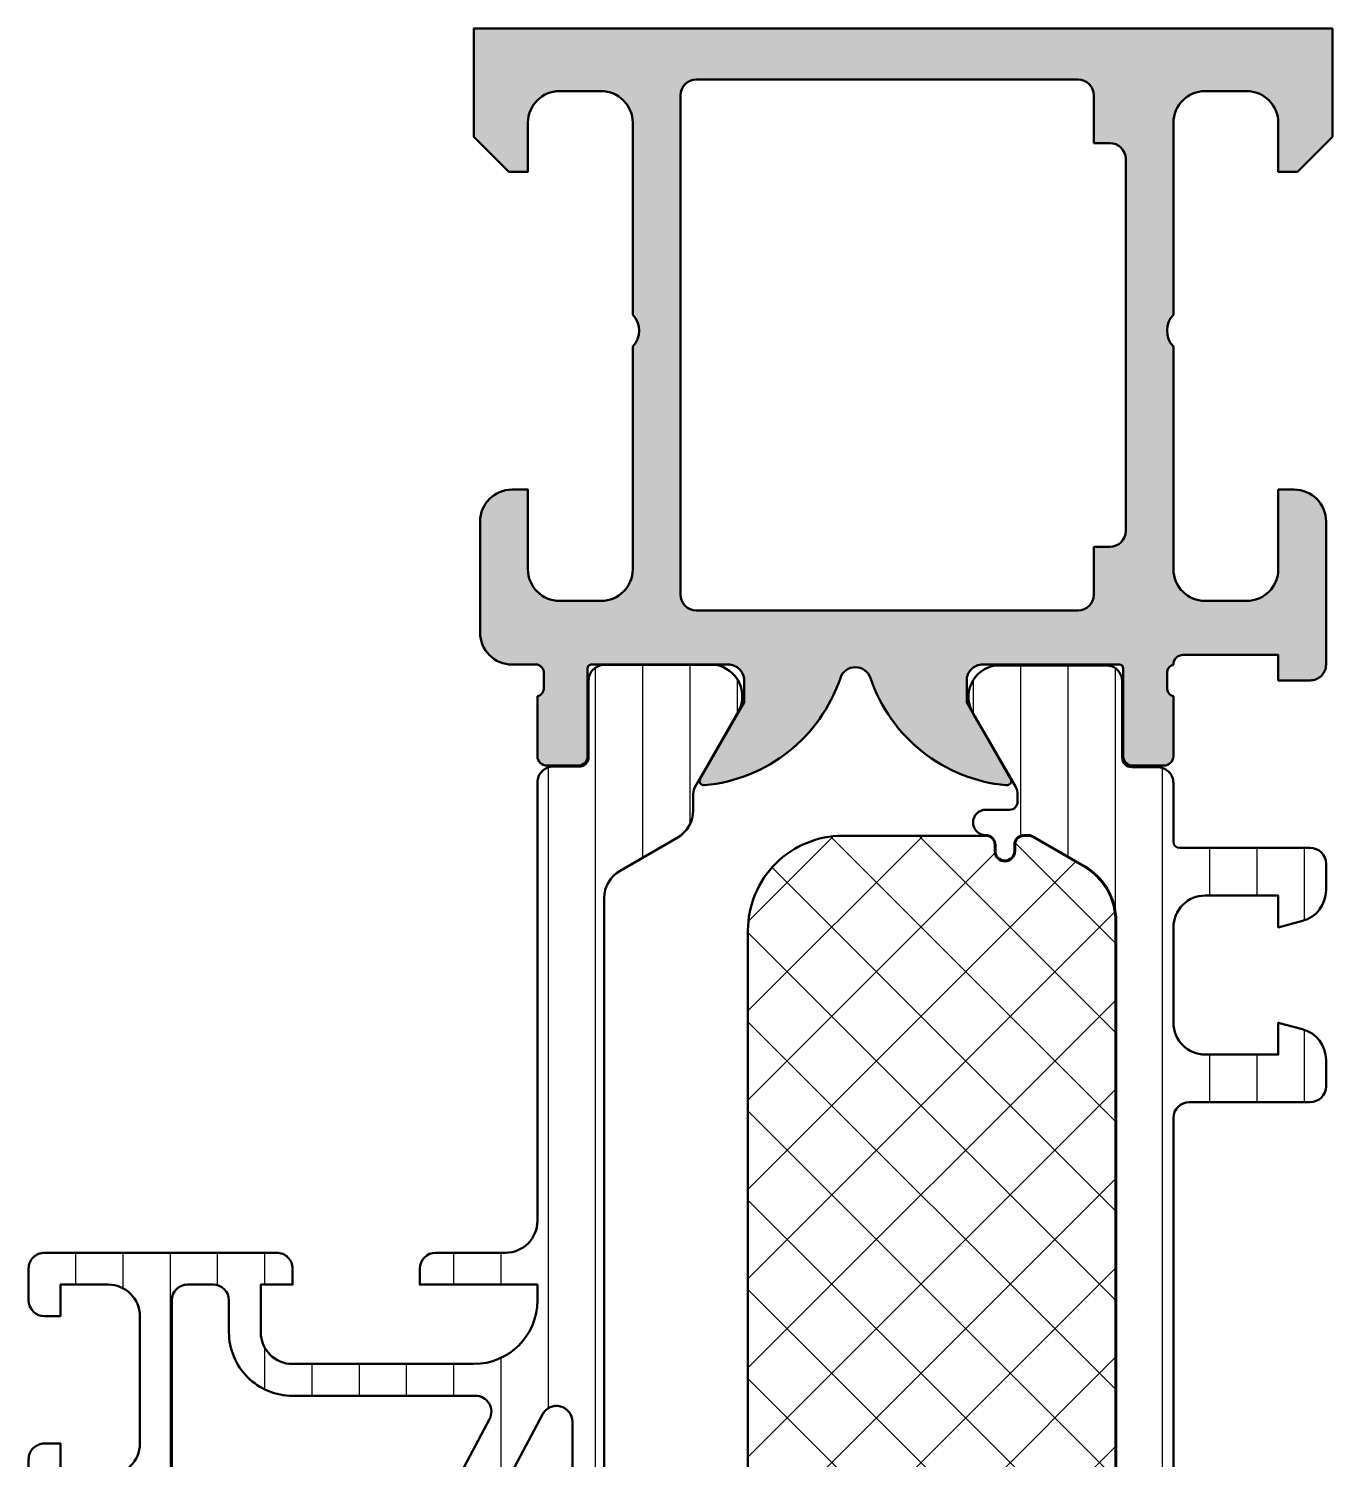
# Model space of a CAD drawing. Extents: x 0 to 92, y 0 to 90.
# Drawn here: x 0 to 41, y 45 to 90 of the extents above; entities that cross this region are included whole.
import ezdxf

# ---------------------------------------------------------------- set-up
doc = ezdxf.new("R2010")
doc.units = 0
for name, color, linetype, lineweight in [('0S-Alu contour', 7, 'Continuous', 50), ('0S-Alu hatch', 252, 'Continuous', 25), ('0S-Plastic contour', 254, 'Continuous', 50), ('0S-Plastic hatch', 253, 'Continuous', 25), ('0S-PT contour', 91, 'Continuous', 50), ('0S-PT hatch', 103, 'Continuous', 25)]:
    doc.layers.add(name, color=color, linetype=linetype, lineweight=lineweight)
pattern_1 = [(90, (0, 0), (-1.4859, 0), [])]

# ---------------------------------------------------------------- blocks, each defined once
blk = doc.blocks.new('284597__B1C95A97_2346_4530_B05E_EF53B8FC2D93___191B20F0_57B5_4BC5_92B6_915440C008AD_')
at = {"layer": '0S-Plastic hatch'}
h = blk.add_hatch(dxfattribs=at)
h.set_pattern_fill('ANSI31', color=256, scale=0.4680000000000001, angle=45, style=0)
h.set_pattern_definition(pattern_1)
edge = h.paths.add_edge_path()
edge.add_ellipse((19.90026786498642, 65.41863692893897), major_axis=(-0.999999999999943, 0), ratio=1, start_angle=119.99999999999471, end_angle=180, ccw=False)
edge.add_line((20.40026786498632, 64.55261152515453), (18.60026786498641, 63.51338104061334))
edge.add_arc((19.1002678649864, 62.64735563682892), 0.9999999999999825, 119.9999999999996, 180)
edge.add_line((18.10026786498642, 62.64735563682892), (18.10022587465564, 23.40013238656167))
edge.add_ellipse((17.60022587465565, 23.40013238656167), major_axis=(-0.4999999999999894, 0), ratio=1, start_angle=89.9999999999983, end_angle=180, ccw=False)
edge.add_line((17.60022587465564, 22.90013238656168), (4.964540308075241, 22.90013238656185))
edge.add_arc((5.026574067065684, 22.28067261955473), 0.6225581018627846, 95.71863189564236, 191.3874442904283)
edge.add_line((4.416271354250292, 22.15775317876051), (6.286124931856534, 19.00285074817087))
edge.add_ellipse((5.449351362749242, 18.49098623543691), major_axis=(-0.9809155342601801, 0), ratio=1, start_angle=89.3574377017448, end_angle=211.4546298287243, ccw=False)
edge.add_line((5.438350794589506, 17.5101323865618), (2.110181884324997, 17.5101323865618))
edge.add_ellipse((2.110179244699917, 18.01012836400041), major_axis=(-0.4999959774455691, 0), ratio=1, start_angle=-0.0003024817733034979, end_angle=90.00030248118668, ccw=False)
edge.add_line((1.610183267261316, 18.01013100363061), (1.610515217658331, 20.41012938656181))
edge.add_arc((1.310515217658332, 20.41012938656181), 0.2999999999999989, 0, 90.00000000000033)
edge.add_line((1.310515217658331, 20.7101293865618), (0.500183884324997, 20.7101293865618))
edge.add_ellipse((0.5001812054157977, 21.21012670764544), major_axis=(-0.4999973210908168, 0), ratio=1, start_angle=0, end_angle=90.00030698202642, ccw=False)
edge.add_line((0.000183884324981, 21.21012670764544), (0.0001838843249971, 45.00018659120457))
edge.add_ellipse((0.5001838843249935, 45.00018659120456), major_axis=(-0.4999999999999965, 0), ratio=1, start_angle=269.9999999999996, end_angle=360, ccw=False)
edge.add_line((0.500183884324997, 45.50018659120456), (1.000225874655825, 45.50018659120456))
edge.add_line((1.000225874655825, 45.50018659120456), (1.000225874655825, 44.50018659120456))
edge.add_line((1.000225874655825, 44.50018659120456), (2.500225874655827, 44.50018659120456))
edge.add_arc((2.500225874655821, 45.50018659120456), 1, 270.0000000000003, 360)
edge.add_line((3.500225874655821, 45.50018659120456), (3.500225874655825, 49.50018659120456))
edge.add_arc((2.500225874655825, 49.50018659120456), 1, 0, 90)
edge.add_line((2.500225874655825, 50.50018659120457), (1.000225874655825, 50.50018659120457))
edge.add_line((1.000225874655825, 50.50018659120457), (1.000225874655825, 49.50018659120456))
edge.add_line((1.000225874655825, 49.50018659120456), (0.5002258746558255, 49.50018659120456))
edge.add_ellipse((0.5002258746558255, 50.00018659120456), major_axis=(-0.5, 0), ratio=1, start_angle=0, end_angle=90, ccw=False)
edge.add_line((0.0002258746558255, 50.00018659120456), (0.0002258746558255, 51.00013238656181))
edge.add_ellipse((0.5002258746558255, 51.00013238656181), major_axis=(-0.5, 0), ratio=1, start_angle=269.9999999999996, end_angle=360, ccw=False)
edge.add_line((0.5002258746558291, 51.50013238656181), (7.800225874656, 51.50018659120456))
edge.add_ellipse((7.800225874656005, 51.00018659120456), major_axis=(-0.5, 0), ratio=1, start_angle=180, end_angle=270.0000000000006, ccw=False)
edge.add_line((8.300225874656006, 51.00018659120456), (8.300225874656007, 50.50018659120457))
edge.add_line((8.300225874656007, 50.50018659120457), (7.300225874656, 50.50018659120456))
edge.add_line((7.300225874656, 50.50018659120456), (7.30022587465601, 49.00018659120457))
edge.add_arc((8.300225874656004, 49.00018659120455), 0.9999999999999937, 180, 269.9999999999992)
edge.add_line((8.30022587465599, 48.00018659120456), (14.00022587465581, 48.00018659120457))
edge.add_arc((14.0002258746558, 50.00018659120456), 2, 270.0000000000001, 360)
edge.add_line((16.0002258746558, 50.00018659120456), (16.0002258746558, 50.50018659120457))
edge.add_line((16.0002258746558, 50.50018659120457), (12.30022587465601, 50.50018659120457))
edge.add_line((12.30022587465601, 50.50018659120457), (12.300225874656, 51.00018659120455))
edge.add_ellipse((12.80022587465601, 51.00018659120455), major_axis=(-0.5000000000000018, 0), ratio=1, start_angle=270.00000000000165, end_angle=360, ccw=False)
edge.add_line((12.80022587465599, 51.50018659120455), (15.0002258746558, 51.50018659120457))
edge.add_arc((15.0002258746558, 52.50018659120457), 1.000000000000007, 269.9999999999999, 360)
edge.add_line((16.00022587465581, 52.50018659120457), (16.00026786498659, 66.2901380654782))
edge.add_ellipse((16.50026518607736, 66.2901380654782), major_axis=(-0.4999973210907598, 0), ratio=1, start_angle=269.9996930179726, end_angle=360, ccw=False)
edge.add_line((16.50026786498656, 66.79013538656179), (17.31059919831991, 66.79013538656181))
edge.add_arc((17.31059919831993, 67.09013538656178), 0.2999999999999829, 269.9999999999973, 360)
edge.add_line((17.61059919831991, 67.09013538656178), (17.61026724792289, 69.49013376949813))
edge.add_ellipse((18.11026322536153, 69.4901364091232), major_axis=(-0.4999959774456046, 0), ratio=1, start_angle=-90.00030248118708, end_angle=0.0003024817733034979, ccw=False)
edge.add_line((18.11026586498661, 69.99013238656183), (21.58680736308604, 69.99013238656183))
edge.add_ellipse((21.4444967140947, 69.00031431183896), major_axis=(-0.9999960709244732, 0), ratio=1, start_angle=147.2729839001598, end_angle=261.81839194810055, ccw=False)
edge.add_line((22.28574936308604, 68.45967938656183), (20.96725514825602, 66.17598010396614))
edge.add_arc((21.40026786498637, 65.92598012966661), 0.4999999999999682, 150.000003400657, 180)
edge.add_line((20.90026786498641, 65.92598012966661), (20.90026786498637, 65.41863692893895))
edge = h.paths.add_edge_path()
edge.add_line((8.697722145714362, 35.91493450879106), (3.919659281231269, 43.27250610871208))
edge.add_arc((3.500323997258567, 43.00018659120458), 0.499999999999988, 32.99999999999975, 90.00000000000018)
edge.add_line((3.500323997258565, 43.50018659120457), (1.500225874655825, 43.50018659120457))
edge.add_arc((1.50022587465583, 43.00018659120456), 0.5000000000000071, 90.00000000000063, 180)
edge.add_line((1.000225874655823, 43.00018659120456), (1.000225874655825, 24.90013238656185))
edge.add_arc((2.000225874655825, 24.90013238656185), 1, 180, 331.8604636096521)
edge.add_line((2.882027513558444, 24.42851191454155), (8.71986065817111, 35.4078792098906))
edge.add_arc((8.278386861741646, 35.64261499128355), 0.5000000000000014, 331.9999999999996, 392.9999999999996)
edge = h.paths.add_edge_path()
edge.add_line((16.15875207822619, 46.41632292096064), (10.40497412233324, 35.59504044358643))
edge.add_arc((10.84644791876271, 35.3603046621935), 0.5000000000000028, 152.0000000000006, 213.0000000000005)
edge.add_line((10.42711263479, 35.08798514468598), (16.18089059068292, 26.22794406083782))
edge.add_arc((16.60022587465563, 26.50026357834533), 0.5000000000000047, 213.0000000000004, 360)
edge.add_line((17.10022587465563, 26.50026357834533), (17.10022587465565, 46.18158713956769))
edge.add_arc((16.60022587465565, 46.18158713956769), 0.5, 0, 152.0000000000003)
edge = h.paths.add_edge_path()
edge.add_line((4.580890590683114, 44.0903776410866), (8.932596019893113, 37.38933891780444))
edge.add_arc((9.351931303865827, 37.66165843531195), 0.4999999999999993, 212.9999999999998, 332.0000000000004)
edge.add_line((9.79340510029529, 37.42692265391901), (14.49293388278892, 46.26545080981161))
edge.add_arc((14.05146008635946, 46.50018659120455), 0.4999999999999997, 332.0000000000004, 449.9999999999998)
edge.add_line((14.05146008635946, 47.00018659120455), (8.300225874656025, 47.00018659120456))
edge.add_ellipse((8.30022587465602, 49.00018659120458), major_axis=(-2.000000000000014, 0), ratio=1, start_angle=0, end_angle=90.00000000000023, ccw=False)
edge.add_line((6.300225874656005, 49.00018659120458), (6.30022587465601, 50.00018659120455))
edge.add_arc((5.800225874655989, 50.00018659120455), 0.5000000000000214, 0, 89.99999999999876)
edge.add_line((5.800225874656, 50.50018659120457), (5.000225874655814, 50.50018659120456))
edge.add_arc((5.000225874655825, 50.00018659120456), 0.5, 90.00000000000122, 180)
edge.add_line((4.500225874655825, 50.00018659120458), (4.500225874655827, 44.36269715859411))
edge.add_arc((5.000225874655821, 44.36269715859411), 0.4999999999999947, 180, 213.0000000000002)
edge = h.paths.add_edge_path()
edge.add_arc((9.772903476638524, 33.34126121816508), 0.4999999999999979, 32.99999999999994, 152.0000000000002)
edge.add_line((9.331429680209062, 33.57599699955802), (4.57734715074525, 24.63486816795479))
edge.add_arc((5.018820947174711, 24.40013238656185), 0.4999999999999965, 152.0000000000002, 269.9999999999994)
edge.add_line((5.018820947174706, 23.90013238656186), (15.57934043163895, 23.90013238656171))
edge.add_arc((15.57934043163896, 24.40013238656169), 0.4999999999999858, 269.9999999999992, 393.0000000000023)
edge.add_line((15.99867571561165, 24.67245190406922), (10.19223876061123, 33.61358073567259))
at = {"layer": '0S-Alu contour', "color": 7}
for points in [[(5.800225874656, 50.50018659120457), (5.000225874655814, 50.50018659120456)], [(4.500225874655825, 50.00018659120458), (4.500225874655827, 44.36269715859411)], [(6.300225874656005, 49.00018659120458), (6.30022587465601, 50.00018659120455)], [(14.05146008635946, 47.00018659120455), (8.300225874656025, 47.00018659120456)], [(16.15875207822619, 46.41632292096064), (10.40497412233324, 35.59504044358643)], [(9.79340510029529, 37.42692265391901), (14.49293388278892, 46.26545080981161)], [(17.10022587465563, 26.50026357834533), (17.10022587465565, 46.18158713956769)], [(4.580890590683114, 44.0903776410866), (8.932596019893113, 37.38933891780444)], [(3.500323997258565, 43.50018659120457), (1.500225874655825, 43.50018659120457)], [(8.697722145714362, 35.91493450879106), (3.919659281231269, 43.27250610871208)], [(1.000225874655823, 43.00018659120456), (1.000225874655825, 24.90013238656185)], [(2.882027513558444, 24.42851191454155), (8.71986065817111, 35.4078792098906)], [(10.42711263479, 35.08798514468598), (16.18089059068292, 26.22794406083782)], [(9.331429680209062, 33.57599699955802), (4.57734715074525, 24.63486816795479)], [(15.99867571561165, 24.67245190406922), (10.19223876061123, 33.61358073567259)], [(5.018820947174706, 23.90013238656186), (15.57934043163895, 23.90013238656171)]]:
    blk.add_lwpolyline(points, dxfattribs=at)
for centre, radius, start, end in [((5.000225874655825, 50.00018659120456), 0.5, 90.00000000000122, 180), ((5.800225874655989, 50.00018659120455), 0.5000000000000214, 0, 89.99999999999876), ((14.05146008635946, 46.50018659120455), 0.4999999999999997, 332.0000000000004, 89.9999999999998), ((16.60022587465565, 46.18158713956769), 0.5, 0, 152.0000000000003), ((5.000225874655821, 44.36269715859411), 0.4999999999999947, 180, 213.0000000000002), ((1.50022587465583, 43.00018659120456), 0.5000000000000071, 90.00000000000063, 180), ((3.500323997258567, 43.00018659120458), 0.499999999999988, 32.99999999999975, 90.00000000000018), ((9.351931303865827, 37.66165843531195), 0.4999999999999993, 212.9999999999998, 332.0000000000004), ((8.278386861741646, 35.64261499128355), 0.5000000000000014, 331.9999999999996, 32.99999999999962), ((10.84644791876271, 35.3603046621935), 0.5000000000000028, 152.0000000000006, 213.0000000000005), ((9.772903476638524, 33.34126121816508), 0.4999999999999979, 32.99999999999994, 152.0000000000002), ((16.60022587465563, 26.50026357834533), 0.5000000000000047, 213.0000000000004, 0), ((2.000225874655825, 24.90013238656185), 1, 180, 331.8604636096521), ((5.018820947174711, 24.40013238656185), 0.4999999999999965, 152.0000000000002, 269.9999999999994), ((15.57934043163896, 24.40013238656169), 0.4999999999999858, 269.9999999999992, 33.00000000000229)]:
    blk.add_arc(centre, radius, start, end, dxfattribs=at)
at = {"layer": '0S-Alu contour', "color": 7, "extrusion": (0, 0, -1)}
blk.add_arc((-8.30022587465602, 49.00018659120458), 2.000000000000014, 269.9999999999998, 0, dxfattribs=at)
at = {"layer": '0S-Plastic contour', "color": 7}
for points in [[(18.11026586498661, 69.99013238656183), (21.58680736308604, 69.99013238656183)], [(17.61059919831991, 67.09013538656178), (17.61026724792289, 69.49013376949813)], [(22.28574936308604, 68.45967938656183), (20.96725514825602, 66.17598010396614)], [(16.50026786498656, 66.79013538656179), (17.31059919831991, 66.79013538656181)], [(16.00022587465581, 52.50018659120457), (16.00026786498659, 66.2901380654782)], [(20.90026786498641, 65.92598012966661), (20.90026786498637, 65.41863692893895)], [(20.40026786498632, 64.55261152515453), (18.60026786498641, 63.51338104061334)], [(18.10026786498642, 62.64735563682892), (18.10022587465564, 23.40013238656167)], [(0.5002258746558291, 51.50013238656181), (7.800225874656, 51.50018659120456)], [(12.80022587465599, 51.50018659120455), (15.0002258746558, 51.50018659120457)], [(0.0002258746558255, 50.00018659120456), (0.0002258746558255, 51.00013238656181)], [(8.300225874656006, 51.00018659120456), (8.300225874656007, 50.50018659120457), (7.300225874656, 50.50018659120456), (7.30022587465601, 49.00018659120457)], [(16.0002258746558, 50.00018659120456), (16.0002258746558, 50.50018659120457), (12.30022587465601, 50.50018659120457), (12.300225874656, 51.00018659120455)], [(2.500225874655825, 50.50018659120457), (1.000225874655825, 50.50018659120457), (1.000225874655825, 49.50018659120456), (0.5002258746558255, 49.50018659120456)], [(3.500225874655821, 45.50018659120456), (3.500225874655825, 49.50018659120456)], [(8.30022587465599, 48.00018659120456), (14.00022587465581, 48.00018659120457)], [(0.500183884324997, 45.50018659120456), (1.000225874655825, 45.50018659120456), (1.000225874655825, 44.50018659120456), (2.500225874655827, 44.50018659120456)], [(0.000183884324981, 21.21012670764544), (0.0001838843249971, 45.00018659120457)], [(17.60022587465564, 22.90013238656168), (4.964540308075241, 22.90013238656185)], [(4.416271354250292, 22.15775317876051), (6.286124931856534, 19.00285074817087)], [(1.310515217658331, 20.7101293865618), (0.500183884324997, 20.7101293865618)], [(1.610183267261316, 18.01013100363061), (1.610515217658331, 20.41012938656181)], [(5.438350794589506, 17.5101323865618), (2.110181884324997, 17.5101323865618)]]:
    blk.add_lwpolyline(points, dxfattribs=at)
at = {"layer": '0S-Plastic contour', "color": 7, "extrusion": (0, 0, -1)}
for centre, radius, start, end in [((-18.11026322536153, 69.4901364091232), 0.4999959774456046, 359.9996975182267, 90.0003024811871), ((-21.4444967140947, 69.00031431183896), 0.9999960709244732, 98.18160805189945, 212.7270160998403), ((-16.50026518607736, 66.2901380654782), 0.4999973210907598, 0, 90.0003069820274), ((-19.90026786498642, 65.41863692893897), 0.999999999999943, 180, 240.0000000000053), ((-0.5002258746558255, 51.00013238656181), 0.5, 0, 90.0000000000004), ((-7.800225874656005, 51.00018659120456), 0.5, 89.99999999999939, 180), ((-12.80022587465601, 51.00018659120455), 0.5000000000000018, 0, 89.99999999999837), ((-0.5002258746558255, 50.00018659120456), 0.5, 270, 0), ((-0.5001838843249935, 45.00018659120456), 0.4999999999999965, 0, 90.0000000000004), ((-17.60022587465565, 23.40013238656167), 0.4999999999999894, 180, 270.0000000000017), ((-0.5001812054157977, 21.21012670764544), 0.4999973210908168, 269.9996930179736, 0), ((-5.449351362749242, 18.49098623543691), 0.9809155342601803, 148.5453701712757, 270.6425622982552), ((-2.110179244699917, 18.01012836400041), 0.4999959774455691, 269.9996975188133, 0.0003024817733149)]:
    blk.add_arc(centre, radius, start, end, dxfattribs=at)
at = {"layer": '0S-Plastic contour', "color": 7}
for centre, radius, start, end in [((17.31059919831993, 67.09013538656178), 0.2999999999999829, 269.9999999999973, 0), ((21.40026786498637, 65.92598012966661), 0.4999999999999682, 150.000003400657, 180), ((19.1002678649864, 62.64735563682892), 0.9999999999999825, 119.9999999999996, 180), ((15.0002258746558, 52.50018659120457), 1.000000000000007, 269.9999999999999, 0), ((2.500225874655825, 49.50018659120456), 1, 0, 90), ((14.0002258746558, 50.00018659120456), 2, 270.0000000000001, 0), ((8.300225874656004, 49.00018659120455), 0.9999999999999937, 180, 269.9999999999992), ((2.500225874655821, 45.50018659120456), 1, 270.0000000000003, 0), ((5.026574067065684, 22.28067261955473), 0.6225581018627846, 95.71863189564236, 191.3874442904283), ((1.310515217658332, 20.41012938656181), 0.2999999999999989, 0, 90.00000000000033)]:
    blk.add_arc(centre, radius, start, end, dxfattribs=at)
blk = doc.blocks.new('361620__AE806771_77F8_432B_AA3E_15F42C91E1F2_')
at = {"layer": '0S-Alu hatch'}
h = blk.add_hatch(color=256, dxfattribs=at)
edge = h.paths.add_edge_path()
edge.add_arc((17.99994749923166, 87.0340356339973), 1.000052502146426, 0.0030079144711719, 89.99699208547388)
edge.add_line((18, 88.03408813476562), (16.69998168945267, 88.03408813476562))
edge.add_arc((16.70002707530625, 87.0340427489125), 1.000045386883018, 90.00260029984123, 179.9973997002185)
edge.add_line((15.69998168945313, 87.03408813476506), (15.69998168945358, 85.49999999999977))
edge.add_line((15.69998168945358, 85.49999999999977), (15.09997558593704, 85.5))
edge.add_line((15.09997558593704, 85.5), (14, 86.60000610351517))
edge.add_line((14, 86.60000610351517), (14, 90))
edge.add_line((14, 90), (40.99990081787109, 90))
edge.add_line((40.99990081787109, 90), (40.99990081787155, 86.60000610351676))
edge.add_line((40.99990081787155, 86.60000610351676), (39.8999252319336, 85.5))
edge.add_line((39.8999252319336, 85.5), (39.29991912841842, 85.49999999999977))
edge.add_line((39.29991912841842, 85.49999999999977), (39.29991912841751, 87.03408813476562))
edge.add_arc((38.29987374256416, 87.03404274891227), 1.000045386883238, 0.0026002997815099, 89.99739970017178)
edge.add_line((38.29991912841752, 88.03408813476562), (36.99990081787064, 88.03408813476562))
edge.add_arc((36.99995331863829, 87.03403563399797), 1.000052502145744, 90.00300791448704, 179.9969920857711)
edge.add_line((35.99990081787064, 87.03408813476533), (35.99990081787109, 81))
edge.add_arc((36.52502257183096, 80.5), 0.7250881715225299, 136.4038161186324, 223.5961838813675)
edge.add_line((35.99990081787109, 80), (35.99990081787109, 73))
edge.add_arc((36.99995331863931, 73.0000525007682), 1.000052502146312, 180.0030079144711, 269.9969920854544)
edge.add_line((36.99990081787064, 72), (38.29991912841797, 72))
edge.add_arc((38.29987374256461, 73.00004538585335), 1.000045386883245, 270.0026002998282, 359.9973997002185)
edge.add_line((39.29991912841797, 73.00000000000081), (39.29991912841797, 75.5))
edge.add_line((39.29991912841797, 75.5), (39.79991912841797, 75.5))
edge.add_ellipse((39.79989930527029, 74.4999801768523), major_axis=(-1.000019823344156, 0), ratio=1, start_angle=180.0011357599706, end_angle=269.9988642398157, ccw=False)
edge.add_line((40.79991912841797, 74.49999999999626), (40.79991912841797, 70.00000000000023))
edge.add_ellipse((40.29992944852835, 69.99998967988961), major_axis=(-0.4999896799961158, 0), ratio=1, start_angle=89.99881737805163, end_angle=180.0011826219717, ccw=False)
edge.add_line((40.29991912841796, 69.5), (39.29991912841797, 69.49999999999977))
edge.add_line((39.29991912841797, 69.49999999999977), (39.29991912841797, 70.30000305175781))
edge.add_line((39.29991912841797, 70.30000305175781), (36.29990386962936, 70.30000305175759))
edge.add_arc((36.29990117862837, 69.9999953374328), 0.3000077143368609, 89.9994860698848, 180.0005139306047)
edge.add_arc((36.07872991084662, 69.73247205443937), 0.2788950563243265, 106.4198764196803, 181.1645893740985)
edge.add_line((35.79989246430668, 69.72680364644106), (35.79989246430357, 69.27320964644098))
edge.add_arc((36.07876055994674, 69.26754898696392), 0.2789255417371505, 178.8371299271138, 253.5754054446456)
edge.add_line((35.99989346430357, 69.00000564644097), (35.99989346430356, 67.11999464643247))
edge.add_ellipse((35.69989346430356, 67.11999464643247), major_axis=(-0.3000000000000043, 0), ratio=1, start_angle=90.00000000000142, end_angle=180, ccw=False)
edge.add_line((35.69989346430356, 66.81999464643246), (34.71991914526078, 66.81999464643246))
edge.add_ellipse((34.71991914526078, 67.11999464643247), major_axis=(-0.3000000000000114, 0), ratio=1, start_angle=0, end_angle=90, ccw=False)
edge.add_line((34.41991914526077, 67.11999464643247), (34.41991914526078, 69.87999264643247))
edge.add_arc((34.29991914526077, 69.87999264643247), 0.1200000000000045, 0, 90)
edge.add_line((34.29991914526077, 69.99999264643247), (29.99989346430402, 69.99999264643247))
edge.add_arc((29.9998934643039, 69.49999264643259), 0.4999999999998864, 89.99999999998616, 180)
edge.add_line((29.49989346430402, 69.49999264643259), (29.49989346430357, 68.79999264643266))
edge.add_line((29.49989346430357, 68.79999264643266), (30.88138892192501, 66.40717232340467))
edge.add_ellipse((30.76177367965507, 66.33811243108059), major_axis=(-0.1381197846476403, 0), ratio=1, start_angle=82.29756250603782, end_angle=210.0000000001231, ccw=False)
edge.add_ellipse((31.20939206763884, 71.17946366588492), major_axis=(-4.999999999999637, 0), ratio=1, start_angle=18.709400743866297, end_angle=84.65077199038632, ccw=False)
edge.add_arc((26.00002493344528, 69.41523747256868), 0.500000000000286, 18.70940074387785, 161.2905992561221)
edge.add_ellipse((20.79065779925257, 71.179463665884), major_axis=(-4.999999999998533, 0), ratio=1, start_angle=95.34922800962079, end_angle=161.2905992561408, ccw=False)
edge.add_ellipse((21.2382761872361, 66.33811243108158), major_axis=(-0.1381197846485102, 0), ratio=1, start_angle=-29.999999999866873, end_angle=97.702437494224, ccw=False)
edge.add_line((21.1186609449651, 66.40717232340558), (22.50015640258835, 68.79999264643266))
edge.add_line((22.50015640258835, 68.79999264643266), (22.50015640258789, 69.49999264643225))
edge.add_arc((22.00015640258733, 69.4999926464319), 0.5000000000005649, 0, 90.00000000003948)
edge.add_line((22.00015640258698, 69.99999264643247), (17.70013072163114, 69.99999264643225))
edge.add_arc((17.70013072163113, 69.87999264643224), 0.1200000000000045, 89.99999999999831, 180)
edge.add_line((17.58013072163113, 69.87999264643224), (17.58013072163113, 67.11999464643225))
edge.add_ellipse((17.28013072163113, 67.11999464643225), major_axis=(-0.3000000000000078, 0), ratio=1, start_angle=90.00000000000068, end_angle=180, ccw=False)
edge.add_line((17.28013072163113, 66.81999464643224), (16.30015640258835, 66.81999464643224))
edge.add_ellipse((16.30015640258835, 67.11999464643225), major_axis=(-0.3000000000000114, 0), ratio=1, start_angle=0, end_angle=90, ccw=False)
edge.add_line((16.00015640258834, 67.11999464643225), (16.00015640258835, 69.00000564644075))
edge.add_arc((15.92128930694518, 69.2675489869637), 0.2789255417371564, 286.4245945553534, 361.1628700728834)
edge.add_line((16.20015740258836, 69.27320964644073), (16.20015740258835, 69.72680364644076))
edge.add_arc((15.92131995604531, 69.73247205443914), 0.2788950563274256, 358.8354106259003, 433.5801235805067)
edge.add_line((16.00015640258835, 69.99999264643225), (15.19998168945312, 69.99999264643247))
edge.add_ellipse((15.1999816894529, 70.99999264643225), major_axis=(-0.9999999999997726, 0), ratio=1, start_angle=0, end_angle=90.00000000001268, ccw=False)
edge.add_line((14.19998168945313, 70.99999264643225), (14.19998168945312, 74.50000000000045))
edge.add_ellipse((15.20000151260046, 74.49998017685266), major_axis=(-1.000019823343815, 0), ratio=1, start_angle=270.00113576019083, end_angle=359.9988642393876, ccw=False)
edge.add_line((15.19998168945267, 75.5), (15.69998168945267, 75.5))
edge.add_line((15.69998168945267, 75.5), (15.69998168945312, 73.00000000000021))
edge.add_arc((16.70002707530659, 73.00004538585347), 1.000045386883359, 180.0026002997815, 269.9973997001653)
edge.add_line((16.69998168945312, 72), (17.99999999999954, 72))
edge.add_arc((17.99994749923166, 73.00005250076833), 1.000052502146426, 270.0030079145001, 359.9969920855289)
edge.add_line((19, 73.00000000000095), (19, 80))
edge.add_arc((18.47487824604013, 80.5), 0.7250881715225299, 316.4038161186324, 403.5961838813675)
edge.add_line((19, 81), (19, 87.0340881347654))
edge = h.paths.add_edge_path()
edge.add_line((33.99990844726563, 86.39999389648438), (33.49990844726562, 86.39999389648438))
edge.add_line((33.49990844726562, 86.39999389648438), (33.49990844726562, 87.89999389648438))
edge.add_arc((32.99990844726563, 87.89999389648438), 0.5, 0, 90)
edge.add_line((32.99990844726563, 88.39999389648438), (21, 88.39999389648438))
edge.add_arc((21, 87.89999389648438), 0.5, 90, 180)
edge.add_line((20.5, 87.89999389648438), (20.5, 72.20001220703125))
edge.add_arc((21, 72.20001220703125), 0.5, 180, 270)
edge.add_line((21, 71.70001220703125), (32.99990844726563, 71.70001220703125))
edge.add_arc((32.99990844726563, 72.20001220703125), 0.5, 270, 360)
edge.add_line((33.49990844726562, 72.20001220703125), (33.49990844726562, 73.70001220703125))
edge.add_line((33.49990844726562, 73.70001220703125), (33.99990844726563, 73.70001220703125))
edge.add_arc((33.99990844726563, 74.20001220703125), 0.5, 270, 360)
edge.add_line((34.49990844726563, 74.20001220703125), (34.49990844726563, 85.89999389648438))
edge.add_arc((33.99990844726563, 85.89999389648438), 0.5, 0, 90)
at = {"layer": '0S-Alu contour', "color": 7}
for points in [[(15.69998168945313, 87.03408813476506), (15.69998168945358, 85.49999999999977), (15.09997558593704, 85.5), (14, 86.60000610351517), (14, 90), (40.99990081787109, 90), (40.99990081787155, 86.60000610351676), (39.8999252319336, 85.5), (39.29991912841842, 85.49999999999977), (39.29991912841751, 87.03408813476562)], [(32.99990844726563, 88.39999389648438), (21, 88.39999389648438)], [(18, 88.03408813476562), (16.69998168945267, 88.03408813476562)], [(20.5, 87.89999389648438), (20.5, 72.20001220703125)], [(33.99990844726563, 86.39999389648438), (33.49990844726562, 86.39999389648438), (33.49990844726562, 87.89999389648438)], [(38.29991912841752, 88.03408813476562), (36.99990081787064, 88.03408813476562)], [(19, 81), (19, 87.0340881347654)], [(35.99990081787064, 87.03408813476533), (35.99990081787109, 81)], [(34.49990844726563, 74.20001220703125), (34.49990844726563, 85.89999389648438)], [(19, 73.00000000000095), (19, 80)], [(35.99990081787109, 80), (35.99990081787109, 73)], [(15.19998168945267, 75.5), (15.69998168945267, 75.5), (15.69998168945312, 73.00000000000021)], [(39.29991912841797, 73.00000000000081), (39.29991912841797, 75.5), (39.79991912841797, 75.5)], [(14.19998168945313, 70.99999264643225), (14.19998168945312, 74.50000000000045)], [(40.79991912841797, 74.49999999999626), (40.79991912841797, 70.00000000000023)], [(33.49990844726562, 72.20001220703125), (33.49990844726562, 73.70001220703125), (33.99990844726563, 73.70001220703125)], [(16.69998168945312, 72), (17.99999999999954, 72)], [(21, 71.70001220703125), (32.99990844726563, 71.70001220703125)], [(36.99990081787064, 72), (38.29991912841797, 72)], [(40.29991912841796, 69.5), (39.29991912841797, 69.49999999999977), (39.29991912841797, 70.30000305175781), (36.29990386962936, 70.30000305175759)], [(16.00015640258835, 69.99999264643225), (15.19998168945312, 69.99999264643247)], [(17.58013072163113, 69.87999264643224), (17.58013072163113, 67.11999464643225)], [(22.00015640258698, 69.99999264643247), (17.70013072163114, 69.99999264643225)], [(34.29991914526077, 69.99999264643247), (29.99989346430402, 69.99999264643247)], [(34.41991914526077, 67.11999464643247), (34.41991914526078, 69.87999264643247)], [(16.20015740258836, 69.27320964644073), (16.20015740258835, 69.72680364644076)], [(21.1186609449651, 66.40717232340558), (22.50015640258835, 68.79999264643266), (22.50015640258789, 69.49999264643225)], [(29.49989346430402, 69.49999264643259), (29.49989346430357, 68.79999264643266), (30.88138892192501, 66.40717232340467)], [(35.79989246430668, 69.72680364644106), (35.79989246430357, 69.27320964644098)], [(16.00015640258834, 67.11999464643225), (16.00015640258835, 69.00000564644075)], [(35.99989346430357, 69.00000564644097), (35.99989346430356, 67.11999464643247)], [(17.28013072163113, 66.81999464643224), (16.30015640258835, 66.81999464643224)], [(35.69989346430356, 66.81999464643246), (34.71991914526078, 66.81999464643246)]]:
    blk.add_lwpolyline(points, dxfattribs=at)
for centre, radius, start, end in [((21, 87.89999389648438), 0.5, 90, 180), ((32.99990844726563, 87.89999389648438), 0.5, 0, 90), ((16.70002707530625, 87.0340427489125), 1.000045386883018, 90.00260029984123, 179.9973997002185), ((17.99994749923166, 87.0340356339973), 1.000052502146426, 0.0030079144711719, 89.99699208547388), ((36.99995331863829, 87.03403563399797), 1.000052502145744, 90.00300791448704, 179.9969920857711), ((38.29987374256416, 87.03404274891227), 1.000045386883238, 0.0026002997815099, 89.99739970017178), ((33.99990844726563, 85.89999389648438), 0.5, 0, 90), ((18.47487824604013, 80.5), 0.7250881715225299, 316.4038161186324, 43.59618388136754), ((36.52502257183096, 80.5), 0.7250881715225299, 136.4038161186324, 223.5961838813675), ((33.99990844726563, 74.20001220703125), 0.5, 270, 0), ((16.70002707530659, 73.00004538585347), 1.000045386883359, 180.0026002997815, 269.9973997001653), ((17.99994749923166, 73.00005250076833), 1.000052502146426, 270.0030079145001, 359.9969920855289), ((36.99995331863931, 73.0000525007682), 1.000052502146312, 180.0030079144711, 269.9969920854544), ((38.29987374256461, 73.00004538585335), 1.000045386883245, 270.0026002998282, 359.9973997002185), ((21, 72.20001220703125), 0.5, 180, 270), ((32.99990844726563, 72.20001220703125), 0.5, 270, 0), ((36.29990117862837, 69.9999953374328), 0.3000077143368609, 89.9994860698848, 180.0005139306047), ((15.92131995604531, 69.73247205443914), 0.2788950563274256, 358.8354106259003, 73.58012358050668), ((17.70013072163113, 69.87999264643224), 0.1200000000000045, 89.99999999999831, 180), ((22.00015640258733, 69.4999926464319), 0.5000000000005649, 0, 90.00000000003948), ((26.00002493344528, 69.41523747256868), 0.500000000000286, 18.70940074387785, 161.2905992561221), ((29.9998934643039, 69.49999264643259), 0.4999999999998864, 89.99999999998616, 180), ((34.29991914526077, 69.87999264643247), 0.1200000000000045, 0, 90), ((36.07872991084662, 69.73247205443937), 0.2788950563243265, 106.4198764196803, 181.1645893740985), ((15.92128930694518, 69.2675489869637), 0.2789255417371564, 286.4245945553534, 1.162870072883403), ((36.07876055994674, 69.26754898696392), 0.2789255417371505, 178.8371299271138, 253.5754054446456)]:
    blk.add_arc(centre, radius, start, end, dxfattribs=at)
at = {"layer": '0S-Alu contour', "color": 7, "extrusion": (0, 0, -1)}
for centre, radius, start, end in [((-15.20000151260046, 74.49998017685266), 1.000019823343815, 0.0011357606123724, 89.99886423980917), ((-39.79989930527029, 74.4999801768523), 1.000019823344156, 90.00113576018433, 179.9988642400294), ((-15.1999816894529, 70.99999264643225), 0.9999999999997726, 269.9999999999873, 0), ((-40.29992944852835, 69.99998967988961), 0.4999896799961158, 179.9988173780283, 270.0011826219484), ((-20.79065779925257, 71.179463665884), 4.999999999998533, 198.7094007438593, 264.6507719903792), ((-31.20939206763884, 71.17946366588492), 4.999999999999637, 275.3492280096138, 341.2905992561337), ((-16.30015640258835, 67.11999464643225), 0.3000000000000114, 270, 0), ((-17.28013072163113, 67.11999464643225), 0.3000000000000078, 180, 269.9999999999993), ((-34.71991914526078, 67.11999464643247), 0.3000000000000114, 270, 0), ((-35.69989346430356, 67.11999464643247), 0.3000000000000043, 180, 269.9999999999986), ((-21.2382761872361, 66.33811243108158), 0.1381197846485102, 262.297562505776, 29.99999999986697), ((-30.76177367965507, 66.33811243108059), 0.1381197846476403, 149.9999999998769, 277.7024374939622)]:
    blk.add_arc(centre, radius, start, end, dxfattribs=at)
blk = doc.blocks.new('284597__F93D9E6F_57C7_4E08_BF37_522601B97B34___2A8F32CD_AE6F_4D80_9D2C_C35EC8301E9E_')
at = {"layer": '0S-Plastic hatch'}
h = blk.add_hatch(dxfattribs=at)
h.set_pattern_fill('ANSI31', color=256, scale=0.4680000000000001, angle=45, style=0)
h.set_pattern_definition(pattern_1)
edge = h.paths.add_edge_path()
edge.add_ellipse((36.50013431649809, 55.73261985824752), major_axis=(-0.5000000000000142, 0), ratio=1, start_angle=270.00000000000165, end_angle=360, ccw=False)
edge.add_line((36.50013431649808, 56.23261985824753), (40.30013431649814, 56.23261985824752))
edge.add_arc((40.3001343164981, 56.73261985824749), 0.4999999999999645, 270.0000000000049, 360)
edge.add_line((40.80013431649806, 56.73261985824749), (40.80013431649808, 57.56336908162193))
edge.add_arc((39.80013431649812, 57.56336908162192), 0.9999999999999644, 0, 75.00000000000078)
edge.add_line((40.05895336160061, 58.52929490791096), (39.30013431649808, 58.73261985824753))
edge.add_line((39.30013431649808, 58.73261985824753), (39.30013431649808, 57.73261985824753))
edge.add_line((39.30013431649808, 57.73261985824753), (37.00013431649811, 57.73261985824753))
edge.add_ellipse((37.00013431649808, 58.73261985824753), major_axis=(-1.000000000000007, 0), ratio=1, start_angle=0, end_angle=90.00000000000159, ccw=False)
edge.add_line((36.00013431649807, 58.73261985824753), (36.00013431649808, 61.73261985824755))
edge.add_ellipse((37.00013431649809, 61.73261985824751), major_axis=(-1.000000000000007, 0), ratio=1, start_angle=269.9999999999984, end_angle=360, ccw=False)
edge.add_line((37.00013431649811, 62.73261985824753), (39.30013431649808, 62.73261985824747))
edge.add_line((39.30013431649808, 62.73261985824747), (39.30013431649808, 61.73261985824755))
edge.add_line((39.30013431649808, 61.73261985824755), (40.05895336160064, 61.93594480858421))
edge.add_arc((39.80013431649818, 62.90187063487319), 0.9999999999999023, 284.9999999999985, 360)
edge.add_line((40.80013431649807, 62.90187063487319), (40.80013431649807, 63.73261985824755))
edge.add_arc((40.30013431649808, 63.73261985824757), 0.4999999999999858, 0, 89.99999999999837)
edge.add_line((40.3001343164981, 64.23261985824755), (36.20013431649809, 64.23261985824749))
edge.add_ellipse((36.20013431649811, 64.43261985824753), major_axis=(-0.2000000000000455, 0), ratio=1, start_angle=0, end_angle=89.99999999999392, ccw=False)
edge.add_line((36.00013431649806, 64.43261985824753), (36.00013431649808, 66.27262553715701))
edge.add_arc((35.50013699540038, 66.27262553715701), 0.4999973210976947, 0, 90.00030698202455)
edge.add_line((35.5001343164912, 66.77262285824753), (34.68980298315785, 66.77262285824752))
edge.add_ellipse((34.68980298315785, 67.07262285824753), major_axis=(-0.3000000000000114, 0), ratio=1, start_angle=0, end_angle=90, ccw=False)
edge.add_line((34.38980298315784, 67.07262285824753), (34.39013493355486, 69.47262124118382))
edge.add_arc((33.89013895611624, 69.4726238808089), 0.4999959774455904, 359.9996975182267, 450.000302481185)
edge.add_line((33.89013631649117, 69.97261985824751), (30.41359481839169, 69.97261985824748))
edge.add_arc((30.55590546738304, 68.98280178352466), 0.9999960709244587, 98.18160805189937, 212.7270160998399)
edge.add_line((29.7146528183917, 68.44216685824753), (31.03316966770284, 66.15842837157527))
edge.add_ellipse((30.60015695097243, 65.9084283972757), major_axis=(-0.5000000000000328, 0), ratio=1, start_angle=179.994256176766, end_angle=209.9999965993444, ccw=False)
edge.add_line((31.10015694846002, 65.90837827296224), (31.10013431648866, 65.68261985826507))
edge.add_ellipse((30.85013431647118, 65.68261985826501), major_axis=(-0.2500000000174829, 0), ratio=1, start_angle=89.9999999999983, end_angle=180, ccw=False)
edge.add_line((30.85013431647117, 65.43261985824755), (30.09972767710709, 65.4326198582475))
edge.add_arc((30.09972767710709, 65.03336078513075), 0.3992590731167524, 90, 270)
edge.add_ellipse((30.09972767710709, 64.33261985824744), major_axis=(-0.3014818537665604, 0), ratio=1, start_angle=180, end_angle=270.000000000002, ccw=False)
edge.add_line((30.40120953087365, 64.33261985824744), (30.40120953087367, 64.13204906296127))
edge.add_arc((30.70063873558743, 64.1320490629613), 0.2994292047137605, 180, 360)
edge.add_line((31.00006794030119, 64.13204906296133), (31.00006794030119, 64.3326198582476))
edge.add_ellipse((31.30006794030116, 64.33261985824755), major_axis=(-0.2999999999999723, 0), ratio=1, start_angle=273.39363927145564, end_angle=360, ccw=False)
edge.add_line((31.28230927441272, 64.63209377996003), (31.46514712595852, 64.63209377996006))
edge.add_ellipse((31.46514712595863, 64.43209377996004), major_axis=(-0.200000000000017, 0), ratio=1, start_angle=240.00000000003348, end_angle=270.00000000003257, ccw=False)
edge.add_line((31.56514712595854, 64.605298860717), (33.20013431649809, 63.66133856613728))
edge.add_ellipse((32.20013431649817, 61.92928775856848), major_axis=(-1.9999999999999, 0), ratio=1, start_angle=180, end_angle=240.00000000000068, ccw=False)
edge.add_line((34.20013431649806, 61.92928775856848), (34.20013431649808, 20.53595195787939))
edge.add_ellipse((32.20013431649812, 20.53595195787942), major_axis=(-1.999999999999964, 0), ratio=1, start_angle=119.99999999999909, end_angle=180, ccw=False)
edge.add_line((33.20013431649807, 18.80390115031055), (31.56514712595857, 17.85994085573104))
edge.add_ellipse((31.46514712595837, 18.0331459364878), major_axis=(-0.1999999999999886, 0), ratio=1, start_angle=90.0000000000702, end_angle=120.0000000000681, ccw=False)
edge.add_line((31.46514712595861, 17.83314593648781), (31.28230927441271, 17.83314593648787))
edge.add_ellipse((31.30006794030114, 18.13261985820031), major_axis=(-0.2999999999999499, 0), ratio=1, start_angle=0, end_angle=86.60636072854618, ccw=False)
edge.add_line((31.00006794030119, 18.13261985820031), (31.00006794030119, 18.33319065348657))
edge.add_arc((30.70063873558743, 18.33319065348657), 0.2994292047137605, 0, 180)
edge.add_line((30.40120953087367, 18.33319065348657), (30.40120953087367, 18.1326198582003))
edge.add_ellipse((30.09972767710714, 18.1326198582004), major_axis=(-0.301481853766532, 0), ratio=1, start_angle=89.9999999999892, end_angle=180, ccw=False)
edge.add_arc((30.09972767710709, 17.43187893131711), 0.3992590731167524, 90, 270)
edge.add_line((30.09972767710709, 17.03261985820036), (30.85013431647122, 17.03261985820033))
edge.add_ellipse((30.85013431647119, 16.78261985818285), major_axis=(-0.2500000000174793, 0), ratio=1, start_angle=180, end_angle=269.9999999999943, ccw=False)
edge.add_line((31.10013431648867, 16.78261985818285), (31.10015694846003, 16.55686144348597))
edge.add_ellipse((30.60015797019108, 16.55681104612814), major_axis=(-0.4999989808088471, 0), ratio=1, start_angle=150.0000347009668, end_angle=180.0057751236176, ccw=False)
edge.add_line((31.03316994084901, 16.3068118179757), (29.7146528183917, 14.02307285820032))
edge.add_arc((30.47811344951091, 13.48809130817197), 0.9322432054671541, 144.9798286485441, 269.4558291419239)
edge.add_line((30.46925953456871, 12.55589014837336), (33.89013631649118, 12.53178167663293))
edge.add_arc((33.95100276440344, 12.96740540901214), 0.4398553861139501, 262.0459827225789, 363.2860676423866)
edge.add_line((34.39013493355486, 12.99261847526404), (34.38980298315784, 15.39261685820031))
edge.add_ellipse((34.68980298315785, 15.39261685820031), major_axis=(-0.3000000000000114, 0), ratio=1, start_angle=270, end_angle=360, ccw=False)
edge.add_line((34.68980298315785, 15.69261685820032), (35.5001343164912, 15.69261685820032))
edge.add_arc((35.50013699540038, 16.19261417929084), 0.4999973210976948, 269.9996930179755, 360)
edge.add_line((36.00013431649808, 16.19261417929084), (36.00013431649808, 18.03261985820028))
edge.add_ellipse((36.2001343164981, 18.03261985820033), major_axis=(-0.2000000000000242, 0), ratio=1, start_angle=270.0000000000102, end_angle=360, ccw=False)
edge.add_line((36.20013431649807, 18.23261985820036), (40.30013431649808, 18.23261985820029))
edge.add_arc((40.30013431649808, 18.73261985820029), 0.5, 270.0000000000008, 360)
edge.add_line((40.80013431649808, 18.73261985820029), (40.80013431649807, 19.56336908157466))
edge.add_arc((39.80013431649809, 19.56336908157467), 0.9999999999999857, 0, 74.99999999999902)
edge.add_line((40.05895336160062, 20.52929490786373), (39.30013431649808, 20.73261985820035))
edge.add_line((39.30013431649808, 20.73261985820035), (39.30013431649808, 19.73261985820035))
edge.add_line((39.30013431649808, 19.73261985820035), (37.00013431649808, 19.73261985820035))
edge.add_ellipse((37.00013431649808, 20.73261985820035), major_axis=(-1, 0), ratio=1, start_angle=0, end_angle=90, ccw=False)
edge.add_line((36.00013431649808, 20.73261985820035), (36.00013431649808, 23.73261985820041))
edge.add_ellipse((37.00013431649801, 23.73261985820035), major_axis=(-0.999999999999929, 0), ratio=1, start_angle=269.99999999999676, end_angle=360, ccw=False)
edge.add_line((37.00013431649806, 24.73261985820028), (39.30013431649808, 24.73261985820033))
edge.add_line((39.30013431649808, 24.73261985820033), (39.30013431649808, 23.73261985820041))
edge.add_line((39.30013431649808, 23.73261985820041), (40.05895336160053, 23.93594480853689))
edge.add_arc((39.800134316498, 24.90187063482604), 1.000000000000081, 284.9999999999991, 360)
edge.add_line((40.80013431649808, 24.90187063482604), (40.80013431649807, 25.73261985820037))
edge.add_arc((40.30013431649811, 25.73261985820037), 0.4999999999999645, 0, 89.99999999999837)
edge.add_line((40.30013431649812, 26.23261985820033), (36.50013431649808, 26.23261985820035))
edge.add_ellipse((36.50013431649806, 26.73261985820032), major_axis=(-0.4999999999999787, 0), ratio=1, start_angle=0, end_angle=90.00000000000159, ccw=False)
edge.add_line((36.00013431649808, 26.73261985820032), (36.00013431649808, 55.73261985824747))
at = {"layer": '0S-Plastic contour', "color": 7}
for points in [[(33.89013631649117, 69.97261985824751), (30.41359481839169, 69.97261985824748)], [(34.38980298315784, 67.07262285824753), (34.39013493355486, 69.47262124118382)], [(29.7146528183917, 68.44216685824753), (31.03316966770284, 66.15842837157527)], [(35.5001343164912, 66.77262285824753), (34.68980298315785, 66.77262285824752)], [(36.00013431649806, 64.43261985824753), (36.00013431649808, 66.27262553715701)], [(31.10015694846002, 65.90837827296224), (31.10013431648866, 65.68261985826507)], [(30.85013431647117, 65.43261985824755), (30.09972767710709, 65.4326198582475)], [(31.28230927441272, 64.63209377996003), (31.46514712595852, 64.63209377996006)], [(31.56514712595854, 64.605298860717), (33.20013431649809, 63.66133856613728)], [(30.40120953087365, 64.33261985824744), (30.40120953087367, 64.13204906296127)], [(31.00006794030119, 64.13204906296133), (31.00006794030119, 64.3326198582476)], [(40.3001343164981, 64.23261985824755), (36.20013431649809, 64.23261985824749)], [(40.80013431649807, 62.90187063487319), (40.80013431649807, 63.73261985824755)], [(37.00013431649811, 62.73261985824753), (39.30013431649808, 62.73261985824747), (39.30013431649808, 61.73261985824755), (40.05895336160064, 61.93594480858421)], [(34.20013431649806, 61.92928775856848), (34.20013431649808, 20.53595195787939)], [(36.00013431649807, 58.73261985824753), (36.00013431649808, 61.73261985824755)], [(40.05895336160061, 58.52929490791096), (39.30013431649808, 58.73261985824753), (39.30013431649808, 57.73261985824753), (37.00013431649811, 57.73261985824753)], [(40.80013431649806, 56.73261985824749), (40.80013431649808, 57.56336908162193)], [(36.50013431649808, 56.23261985824753), (40.30013431649814, 56.23261985824752)], [(36.00013431649808, 26.73261985820032), (36.00013431649808, 55.73261985824747)], [(40.30013431649812, 26.23261985820033), (36.50013431649808, 26.23261985820035)], [(40.80013431649808, 24.90187063482604), (40.80013431649807, 25.73261985820037)], [(37.00013431649806, 24.73261985820028), (39.30013431649808, 24.73261985820033), (39.30013431649808, 23.73261985820041), (40.05895336160053, 23.93594480853689)], [(36.00013431649808, 20.73261985820035), (36.00013431649808, 23.73261985820041)], [(40.05895336160062, 20.52929490786373), (39.30013431649808, 20.73261985820035), (39.30013431649808, 19.73261985820035), (37.00013431649808, 19.73261985820035)], [(40.80013431649808, 18.73261985820029), (40.80013431649807, 19.56336908157466)], [(33.20013431649807, 18.80390115031055), (31.56514712595857, 17.85994085573104)], [(30.40120953087367, 18.33319065348657), (30.40120953087367, 18.1326198582003)], [(31.00006794030119, 18.13261985820031), (31.00006794030119, 18.33319065348657)], [(36.00013431649808, 16.19261417929084), (36.00013431649808, 18.03261985820028)], [(36.20013431649807, 18.23261985820036), (40.30013431649808, 18.23261985820029)], [(31.46514712595861, 17.83314593648781), (31.28230927441271, 17.83314593648787)], [(30.09972767710709, 17.03261985820036), (30.85013431647122, 17.03261985820033)], [(31.10013431648867, 16.78261985818285), (31.10015694846003, 16.55686144348597)], [(31.03316994084901, 16.3068118179757), (29.7146528183917, 14.02307285820032)], [(34.39013493355486, 12.99261847526404), (34.38980298315784, 15.39261685820031)], [(34.68980298315785, 15.69261685820032), (35.5001343164912, 15.69261685820032)], [(30.46925953456871, 12.55589014837336), (33.89013631649118, 12.53178167663293)]]:
    blk.add_lwpolyline(points, dxfattribs=at)
for centre, radius, start, end in [((30.55590546738304, 68.98280178352466), 0.9999960709244587, 98.18160805189937, 212.7270160998399), ((33.89013895611624, 69.4726238808089), 0.4999959774455904, 359.9996975182267, 90.00030248118505), ((35.50013699540038, 66.27262553715701), 0.4999973210976947, 0, 90.00030698202455), ((30.09972767710709, 65.03336078513075), 0.3992590731167524, 90, 270), ((30.70063873558743, 64.1320490629613), 0.2994292047137605, 180, 0), ((40.30013431649808, 63.73261985824757), 0.4999999999999858, 0, 89.99999999999837), ((39.80013431649818, 62.90187063487319), 0.9999999999999023, 284.9999999999985, 0), ((39.80013431649812, 57.56336908162192), 0.9999999999999644, 0, 75.00000000000078), ((40.3001343164981, 56.73261985824749), 0.4999999999999645, 270.0000000000049, 0), ((40.30013431649811, 25.73261985820037), 0.4999999999999645, 0, 89.99999999999837), ((39.800134316498, 24.90187063482604), 1.000000000000081, 284.9999999999991, 0), ((39.80013431649809, 19.56336908157467), 0.9999999999999857, 0, 74.99999999999902), ((30.70063873558743, 18.33319065348657), 0.2994292047137605, 0, 180), ((40.30013431649808, 18.73261985820029), 0.5, 270.0000000000008, 0), ((30.09972767710709, 17.43187893131711), 0.3992590731167524, 90, 270), ((35.50013699540038, 16.19261417929084), 0.4999973210976948, 269.9996930179755, 0), ((30.47811344951091, 13.48809130817197), 0.9322432054671541, 144.9798286485441, 269.4558291419239), ((33.95100276440344, 12.96740540901214), 0.4398553861139501, 262.0459827225789, 3.286067642386586)]:
    blk.add_arc(centre, radius, start, end, dxfattribs=at)
at = {"layer": '0S-Plastic contour', "color": 7, "extrusion": (0, 0, -1)}
for centre, radius, start, end in [((-34.68980298315785, 67.07262285824753), 0.3000000000000114, 270, 0), ((-30.60015695097243, 65.9084283972757), 0.5000000000000328, 150.0000034006556, 180.0057438232341), ((-30.85013431647118, 65.68261985826501), 0.2500000000174829, 180, 270.0000000000017), ((-30.09972767710709, 64.33261985824744), 0.3014818537665604, 89.999999999998, 180), ((-31.30006794030116, 64.33261985824755), 0.2999999999999723, 0, 86.60636072854435), ((-31.46514712595863, 64.43209377996004), 0.200000000000017, 89.99999999996743, 119.9999999999665), ((-36.20013431649811, 64.43261985824753), 0.2000000000000455, 270.0000000000061, 0), ((-32.20013431649817, 61.92928775856848), 1.9999999999999, 119.9999999999993, 180), ((-37.00013431649809, 61.73261985824751), 1.000000000000007, 0, 90.0000000000016), ((-37.00013431649808, 58.73261985824753), 1.000000000000007, 269.9999999999984, 0), ((-36.50013431649809, 55.73261985824752), 0.5000000000000142, 0, 89.99999999999837), ((-36.50013431649806, 26.73261985820032), 0.4999999999999787, 269.9999999999984, 0), ((-37.00013431649801, 23.73261985820035), 0.999999999999929, 0, 90.00000000000325), ((-37.00013431649808, 20.73261985820035), 1, 270, 0), ((-32.20013431649812, 20.53595195787942), 1.999999999999964, 180, 240.0000000000009), ((-30.09972767710714, 18.1326198582004), 0.301481853766532, 180, 270.0000000000108), ((-31.30006794030114, 18.13261985820031), 0.2999999999999499, 273.3936392714538, 0), ((-36.2001343164981, 18.03261985820033), 0.2000000000000242, 0, 89.99999999998983), ((-31.46514712595837, 18.0331459364878), 0.1999999999999886, 239.9999999999319, 269.9999999999298), ((-30.85013431647119, 16.78261985818285), 0.2500000000174793, 90.0000000000057, 180), ((-30.60015797019108, 16.55681104612814), 0.4999989808088471, 179.9942248763824, 209.9999652990333), ((-34.68980298315785, 15.39261685820031), 0.3000000000000114, 0, 90)]:
    blk.add_arc(centre, radius, start, end, dxfattribs=at)
blk = doc.blocks.new('442370__A06576D3_7872_43F3_B7B9_556507E5BF34_')
at = {"layer": '0S-PT hatch'}
h = blk.add_hatch(dxfattribs=at)
h.set_pattern_fill('ANSI37', color=256, scale=0.625, angle=90, style=0)
h.set_pattern_definition([(135, (0, 0), (-1.403165018917055, -1.403165018917055), []), (225, (0, 0), (1.403165018917055, -1.403165018917055), [])])
edge = h.paths.add_edge_path()
edge.add_line((22.62013431649807, 20.83241653850486), (22.62013431649807, 61.63282317792845))
edge.add_ellipse((25.60013431649808, 61.63282317792845), major_axis=(-2.980000000000003, 0), ratio=1, start_angle=269.9999999995847, end_angle=360, ccw=False)
edge.add_line((25.60013431651968, 64.61282317792846), (30.09972767710695, 64.61282317789583))
edge.add_ellipse((30.09972767710702, 64.33241653850479), major_axis=(-0.280406639391046, 0), ratio=1, start_angle=180, end_angle=270.00000000001376, ccw=False)
edge.add_line((30.38013431649807, 64.33241653850479), (30.38013431649806, 64.13184574326579))
edge.add_arc((30.70010112839963, 64.13184574326579), 0.3199668119015619, 180, 360)
edge.add_line((31.02006794030119, 64.13184574326579), (31.02006794030119, 64.33241653855202))
edge.add_ellipse((31.30006794030119, 64.33241653855202), major_axis=(-0.2799999999999976, 0), ratio=1, start_angle=273.51278706402576, end_angle=360, ccw=False)
edge.add_line((31.28291197682964, 64.61189046026452), (31.46514712595855, 64.61189046026452))
edge.add_ellipse((31.46514712595853, 64.43189046026458), major_axis=(-0.1799999999999358, 0), ratio=1, start_angle=239.9999999999922, end_angle=269.9999999999932, ccw=False)
edge.add_line((31.55514712595852, 64.58777503294571), (33.19013431649807, 63.64381473836615))
edge.add_ellipse((32.20013431649808, 61.92908443887297), major_axis=(-1.97999999999998, 0), ratio=1, start_angle=180, end_angle=239.9999999999999, ccw=False)
edge.add_line((34.18013431649806, 61.92908443887297), (34.18013431649808, 20.53574863818393))
edge.add_ellipse((32.20013431649809, 20.53574863818395), major_axis=(-1.979999999999982, 0), ratio=1, start_angle=119.99999999999909, end_angle=180, ccw=False)
edge.add_line((33.19013431649806, 18.82101833869076), (31.55514712595853, 17.87705804411118))
edge.add_ellipse((31.46514712595853, 18.03294261679237), major_axis=(-0.1799999999999924, 0), ratio=1, start_angle=90.00000000000341, end_angle=120.0000000000027, ccw=False)
edge.add_line((31.46514712595854, 17.85294261679237), (31.28291197682969, 17.85294261679237))
edge.add_ellipse((31.30006794030119, 18.13241653850487), major_axis=(-0.279999999999994, 0), ratio=1, start_angle=0, end_angle=86.48721293598447, ccw=False)
edge.add_line((31.02006794030119, 18.13241653850487), (31.02006794030119, 18.33298733379111))
edge.add_arc((30.70063873558743, 18.33298733379111), 0.3194292047137601, 0, 180)
edge.add_line((30.38120953087367, 18.33298733379111), (30.38120953087367, 18.13241653850487))
edge.add_ellipse((30.10120953087366, 18.13241653850487), major_axis=(-0.2800000000000082, 0), ratio=1, start_angle=90.00000000000148, end_angle=180, ccw=False)
edge.add_line((30.10120953087367, 17.85241653850486), (25.60013431649808, 17.85241653850485))
edge.add_ellipse((25.60013431649808, 20.83241653850486), major_axis=(-2.980000000000003, 0), ratio=1, start_angle=0, end_angle=90, ccw=False)
at = {"layer": '0S-PT contour', "color": 7}
for points in [[(25.60013431651968, 64.61282317792846), (30.09972767710695, 64.61282317789583)], [(31.28291197682964, 64.61189046026452), (31.46514712595855, 64.61189046026452)], [(31.55514712595852, 64.58777503294571), (33.19013431649807, 63.64381473836615)], [(30.38013431649807, 64.33241653850479), (30.38013431649806, 64.13184574326579)], [(31.02006794030119, 64.13184574326579), (31.02006794030119, 64.33241653855202)], [(34.18013431649806, 61.92908443887297), (34.18013431649808, 20.53574863818393)], [(22.62013431649807, 20.83241653850486), (22.62013431649807, 61.63282317792845)], [(33.19013431649806, 18.82101833869076), (31.55514712595853, 17.87705804411118)], [(30.38120953087367, 18.33298733379111), (30.38120953087367, 18.13241653850487)], [(31.02006794030119, 18.13241653850487), (31.02006794030119, 18.33298733379111)], [(30.10120953087367, 17.85241653850486), (25.60013431649808, 17.85241653850485)], [(31.46514712595854, 17.85294261679237), (31.28291197682969, 17.85294261679237)]]:
    blk.add_lwpolyline(points, dxfattribs=at)
at = {"layer": '0S-PT contour', "color": 7, "extrusion": (0, 0, -1)}
for centre, radius, start, end in [((-25.60013431649808, 61.63282317792845), 2.980000000000003, 0, 90.00000000041528), ((-30.09972767710702, 64.33241653850479), 0.280406639391046, 89.99999999998622, 180), ((-31.30006794030119, 64.33241653855202), 0.2799999999999976, 0, 86.48721293597426), ((-31.46514712595853, 64.43189046026458), 0.1799999999999358, 90.0000000000068, 120.0000000000078), ((-32.20013431649808, 61.92908443887297), 1.97999999999998, 120.0000000000001, 180), ((-25.60013431649808, 20.83241653850486), 2.980000000000003, 270, 0), ((-32.20013431649809, 20.53574863818395), 1.979999999999982, 180, 240.0000000000009), ((-30.10120953087366, 18.13241653850487), 0.2800000000000082, 180, 269.9999999999985), ((-31.30006794030119, 18.13241653850487), 0.279999999999994, 273.5127870640156, 0), ((-31.46514712595853, 18.03294261679237), 0.1799999999999924, 239.9999999999973, 269.9999999999966)]:
    blk.add_arc(centre, radius, start, end, dxfattribs=at)
at = {"layer": '0S-PT contour', "color": 7}
for centre, radius, start, end in [((30.70010112839963, 64.13184574326579), 0.3199668119015619, 180, 0), ((30.70063873558743, 18.33298733379111), 0.3194292047137601, 0, 180)]:
    blk.add_arc(centre, radius, start, end, dxfattribs=at)
blk = doc.blocks.new('442370__1BAAC8CE_5E89_4446_A78A_1DF12D57E6D0_')
at = {"layer": '0S-Alu contour', "color": 7}
blk.add_blockref('361620__AE806771_77F8_432B_AA3E_15F42C91E1F2_', (0, 0), dxfattribs=at)
at = {"layer": '0S-Plastic contour', "color": 7}
for name in ['284597__B1C95A97_2346_4530_B05E_EF53B8FC2D93___191B20F0_57B5_4BC5_92B6_915440C008AD_', '284597__F93D9E6F_57C7_4E08_BF37_522601B97B34___2A8F32CD_AE6F_4D80_9D2C_C35EC8301E9E_']:
    blk.add_blockref(name, (0, 0), dxfattribs=at)
at = {"layer": '0S-PT contour', "color": 7}
blk.add_blockref('442370__A06576D3_7872_43F3_B7B9_556507E5BF34_', (0, 0), dxfattribs=at)

msp = doc.modelspace()

# ---------------------------------------------------------------- block references
at = {"layer": '0S-Alu contour', "color": 7}
msp.add_blockref('442370__1BAAC8CE_5E89_4446_A78A_1DF12D57E6D0_', (0, 0), dxfattribs=at)

doc.saveas('drawing.dxf')
